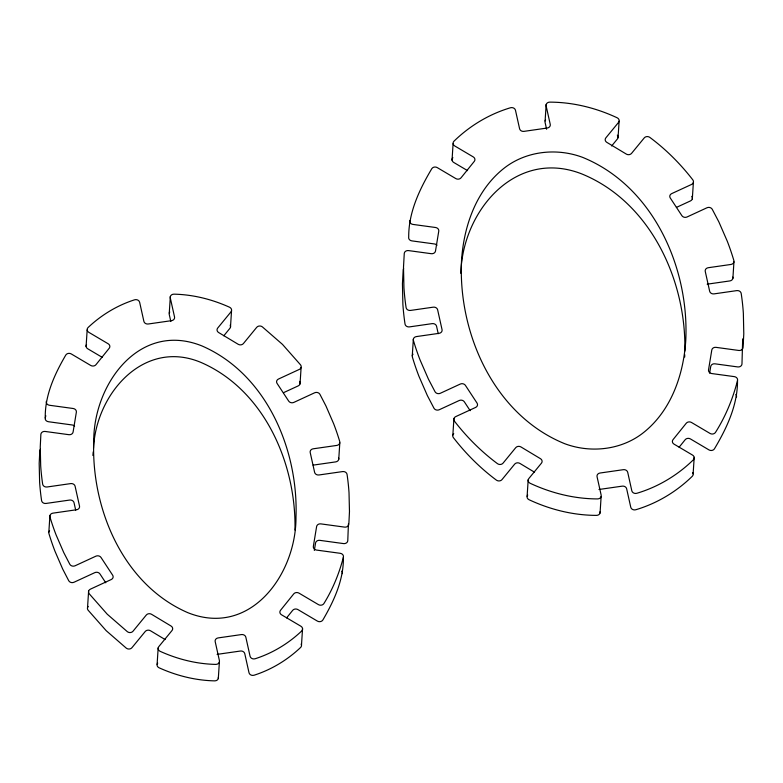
<?xml version="1.0" encoding="UTF-8"?>
<svg xmlns="http://www.w3.org/2000/svg" width="783" height="783" viewBox="0 0 783 783"><rect width="100%" height="100%" fill="white"/><g stroke="black" fill="none" stroke-linecap="round" stroke-linejoin="round"><path stroke-width="1.17" d="M348.425 523.866L347.779 540.72A3.758 3.191 3.7 0 1 343.512 543.588L319.787 540.348A3.758 3.191 3.7 0 0 315.559 542.991L314.326 550.449M294.976 530.032C296.336 463.732 264.4 389.826 200.791 362.353C143.426 338.393 95.732 394.436 93.549 448.277M684.694 357.068L684.743 354.699M684.831 351.136C686.456 280.06 650.193 201.662 581.554 173.826C515.39 148.114 462.342 211.214 460.844 273.375M74.581 426.236A3.758 3.191 3.7 0 0 72.105 424.963L48.409 421.724A3.758 3.191 3.7 0 1 45.257 417.838C44.856 395.268 54.663 374.088 65.821 354.993A3.758 3.191 3.7 0 1 71.243 353.926L90.75 365.465A3.758 3.191 3.7 0 0 95.966 364.692L109.219 348.239A3.758 3.191 3.7 0 0 108.201 343.796L88.782 332.305A3.758 3.191 3.7 0 1 88.068 327.539C101.281 315.03 117.215 305.37 134.559 299.82A3.758 3.191 3.7 0 1 139.638 302.277L143.886 321.382A3.758 3.191 3.7 0 0 148.271 323.996L171.555 320.658A3.758 3.191 3.7 0 0 174.54 316.978L170.283 297.883A3.758 3.191 3.7 0 1 173.983 294.163C193.166 294.574 212.115 299.351 229.566 307.239A3.758 3.191 3.7 0 1 230.946 311.908L217.684 328.087A3.758 3.191 3.7 0 0 218.653 332.54L238.189 344.285A3.758 3.191 3.7 0 0 243.405 343.561L256.726 327.314A3.758 3.191 3.7 0 1 262.276 326.805L282.477 344.383L300.574 364.888A3.758 3.191 3.7 0 1 299.302 369.419L278.474 379.041A3.758 3.191 3.7 0 0 277.045 383.357L288.692 401.111A3.758 3.191 3.7 0 0 293.811 402.413L314.668 392.772A3.758 3.191 3.7 0 1 319.904 394.28L325.953 405.976L333.656 423.75A312.329 265.153 3.7 0 1 339.744 441.553A3.758 3.191 3.7 0 1 336.807 445.419L313.19 448.806A3.758 3.191 3.7 0 0 310.195 452.486L314.619 472.355A3.758 3.191 3.7 0 0 319.014 474.968L342.631 471.581A3.758 3.191 3.7 0 1 347.055 474.39A312.329 265.153 3.7 0 1 349.022 492.781L349.472 511.602L348.836 524.258A3.758 3.191 3.7 0 1 344.579 527.116L320.854 523.886A3.758 3.191 3.7 0 0 316.616 526.528L313.347 546.417A3.758 3.191 3.7 0 0 316.547 550.077L340.243 553.307A3.758 3.191 3.7 0 1 343.394 557.193C343.796 579.763 333.989 600.943 322.831 620.038A3.758 3.191 3.7 0 1 317.399 621.105L297.902 609.575A3.758 3.191 3.7 0 0 292.685 610.339L286.617 617.885M48.84 532.186L49.906 515.723M86.091 346.497L87.158 330.034M87.539 607.618L88.606 591.155M169.275 312.955L170.342 296.493M157.109 664.356L158.166 647.893M230.486 327.137L231.543 310.675M218.31 678.548L219.377 662.085M300.046 383.876L301.112 367.413M301.494 644.996L302.561 628.534M338.745 459.308L339.812 442.845M679.115 447.23L685.194 439.694A3.758 3.191 3.7 0 1 690.4 438.92L708.997 449.922A3.758 3.191 3.7 0 0 714.409 448.874C726.751 428.164 737.684 405.114 737.517 380.518A3.758 3.191 3.7 0 0 734.366 376.633L711.727 373.55A3.758 3.191 3.7 0 1 708.527 369.889L711.796 350.001A3.758 3.191 3.7 0 1 716.034 347.358L738.77 350.461A3.758 3.191 3.7 0 0 743.038 347.613L743.791 333.852L743.361 313.386A325.562 276.389 3.7 0 0 741.188 293.419A3.758 3.191 3.7 0 0 736.764 290.62L714.057 293.879A3.758 3.191 3.7 0 1 709.662 291.256L705.248 271.388A3.758 3.191 3.7 0 1 708.233 267.717L730.94 264.458A3.758 3.191 3.7 0 0 733.886 260.592A325.562 276.389 3.7 0 0 727.299 241.272L718.882 221.951L712.227 209.247A3.758 3.191 3.7 0 0 707 207.759L687.004 216.999A3.758 3.191 3.7 0 1 681.895 215.697L670.248 197.942A3.758 3.191 3.7 0 1 671.667 193.626L691.575 184.436A3.758 3.191 3.7 0 0 692.857 179.914C680.476 163.901 666.039 149.445 649.782 137.358A3.758 3.191 3.7 0 0 644.262 137.886L631.558 153.37A3.758 3.191 3.7 0 1 626.341 154.104L606.805 142.349A3.758 3.191 3.7 0 1 605.836 137.896L618.511 122.442A3.758 3.191 3.7 0 0 617.18 117.793C596.127 107.946 573.039 102.172 549.735 102.133A3.758 3.191 3.7 0 0 546.123 105.852L550.243 124.35A3.758 3.191 3.7 0 1 547.258 128.02L523.974 131.368A3.758 3.191 3.7 0 1 519.589 128.745L515.468 110.246A3.758 3.191 3.7 0 0 510.477 107.76C489.267 114.073 469.79 125.769 453.964 141.214A3.758 3.191 3.7 0 0 454.717 145.941L473.275 156.923A3.758 3.191 3.7 0 1 474.292 161.367L461.04 177.819A3.758 3.191 3.7 0 1 455.823 178.593L437.227 167.591A3.758 3.191 3.7 0 0 431.825 168.639C419.482 189.349 408.55 212.399 408.706 236.995A3.758 3.191 3.7 0 0 411.858 240.88L434.506 243.963A3.758 3.191 3.7 0 1 436.983 245.245M412.279 355.629L413.346 339.166M452.036 160.163L453.093 143.7M452.848 435.084L453.915 418.621M545.105 120.934L546.172 104.472M527.116 496.295L528.182 479.832M618.051 137.681L619.108 121.218M600.062 513.041L601.129 496.579M692.319 198.892L693.386 182.429M693.131 473.813L694.198 457.35M732.888 278.347L733.945 261.884M92.883 455.452L93.216 451.86M709.643 373.099L710.729 366.464A3.758 3.191 3.7 0 1 714.967 363.821L737.713 366.924A3.758 3.191 3.7 0 0 741.971 364.075L742.685 338.902M737.517 380.518C732.868 398.801 725.567 416.458 715.476 432.412A3.758 3.191 3.7 0 1 710.064 433.459L691.467 422.458A3.758 3.191 3.7 0 0 686.26 423.231L673.008 439.684A3.758 3.191 3.7 0 0 674.016 444.127L692.583 455.109A3.758 3.191 3.7 0 1 693.337 459.836C677.51 475.281 658.033 486.977 636.814 493.29A3.758 3.191 3.7 0 1 631.822 490.804L627.712 472.306A3.758 3.191 3.7 0 0 623.317 469.683L600.042 473.02A3.758 3.191 3.7 0 0 597.057 476.7L601.178 495.199A3.758 3.191 3.7 0 1 597.566 498.918C574.262 498.879 551.173 493.104 530.111 483.258A3.758 3.191 3.7 0 1 528.779 478.609L541.454 463.154A3.758 3.191 3.7 0 0 540.485 458.701L520.949 446.946A3.758 3.191 3.7 0 0 515.733 447.67L503.038 463.164A3.758 3.191 3.7 0 1 497.508 463.693C481.261 451.605 466.815 437.149 454.434 421.137A3.758 3.191 3.7 0 1 455.716 416.615L475.624 407.424A3.758 3.191 3.7 0 0 477.053 403.108L465.396 385.353A3.758 3.191 3.7 0 0 460.287 384.052L440.291 393.291A3.758 3.191 3.7 0 1 435.064 391.803L428.418 379.099L419.991 359.779A325.562 276.389 3.7 0 1 413.414 340.448A3.758 3.191 3.7 0 1 416.35 336.592L439.067 333.333A3.758 3.191 3.7 0 0 442.052 329.653L437.628 309.794A3.758 3.191 3.7 0 0 433.244 307.171L410.527 310.43A3.758 3.191 3.7 0 1 406.103 307.631A325.562 276.389 3.7 0 1 403.94 287.664L403.499 267.199L404.263 253.438A3.758 3.191 3.7 0 1 408.52 250.589L431.267 253.692A3.758 3.191 3.7 0 0 435.495 251.049L438.764 231.161A3.758 3.191 3.7 0 0 435.563 227.501L412.925 224.418A3.758 3.191 3.7 0 1 409.773 220.532M45.257 417.838L45.825 415.763M343.394 557.193C339.196 573.489 332.755 589.247 323.888 603.576A3.758 3.191 3.7 0 1 318.466 604.642L298.959 593.113A3.758 3.191 3.7 0 0 293.752 593.876L280.5 610.329A3.758 3.191 3.7 0 0 281.508 614.782L300.936 626.263A3.758 3.191 3.7 0 1 301.651 631.029C288.438 643.538 272.504 653.198 255.15 658.748A3.758 3.191 3.7 0 1 250.08 656.291L245.833 637.186A3.758 3.191 3.7 0 0 241.438 634.573L218.163 637.91A3.758 3.191 3.7 0 0 215.178 641.59L219.426 660.686A3.758 3.191 3.7 0 1 215.736 664.405C196.543 663.994 177.604 659.227 160.153 651.329A3.758 3.191 3.7 0 1 158.773 646.66L172.035 630.491A3.758 3.191 3.7 0 0 171.066 626.038L151.53 614.283A3.758 3.191 3.7 0 0 146.313 615.007L132.993 631.255A3.758 3.191 3.7 0 1 127.443 631.764L107.232 614.195L89.135 593.68A3.758 3.191 3.7 0 1 90.417 589.149L111.245 579.528A3.758 3.191 3.7 0 0 112.664 575.211L101.017 557.467A3.758 3.191 3.7 0 0 95.908 556.165L75.051 565.796A3.758 3.191 3.7 0 1 69.814 564.289L63.766 552.602L56.053 534.818A312.329 265.153 3.7 0 1 49.975 517.015A3.758 3.191 3.7 0 1 52.911 513.149L76.528 509.762A3.758 3.191 3.7 0 0 79.514 506.082L75.09 486.223A3.758 3.191 3.7 0 0 70.705 483.6L47.088 486.987A3.758 3.191 3.7 0 1 42.664 484.178A312.329 265.153 3.7 0 1 40.687 465.787L40.246 446.966L40.873 434.32A3.758 3.191 3.7 0 1 45.14 431.453L68.865 434.682A3.758 3.191 3.7 0 0 73.093 432.04L76.362 412.152A3.758 3.191 3.7 0 0 73.162 408.501L49.476 405.261A3.758 3.191 3.7 0 1 46.324 401.376M223.801 335.78L229.879 328.371A3.758 3.191 3.7 0 0 230.153 325.16M611.64 145.99L617.454 138.904A3.758 3.191 3.7 0 0 617.317 135.136M676.414 207.407L690.518 200.898A3.758 3.191 3.7 0 0 691.79 196.376M283.485 392.694L298.235 385.882A3.758 3.191 3.7 0 0 299.517 381.35M707.166 284.18L729.883 280.921A3.758 3.191 3.7 0 0 732.819 277.065M313.102 465.131L335.741 461.882A3.758 3.191 3.7 0 0 338.677 458.016M598.975 489.483L622.25 486.145A3.758 3.191 3.7 0 1 626.645 488.768L630.765 507.267A3.758 3.191 3.7 0 0 635.757 509.753C656.966 503.44 676.443 491.744 692.27 476.299A3.758 3.191 3.7 0 0 692.603 472.55M217.097 654.373L240.381 651.035A3.758 3.191 3.7 0 1 244.766 653.658L249.014 672.754A3.758 3.191 3.7 0 0 254.093 675.22C271.437 669.661 287.371 660 300.584 647.492A3.758 3.191 3.7 0 0 301.161 644.027M467.568 170.635L453.651 162.404A3.758 3.191 3.7 0 1 452.897 157.677M102.279 357.381L87.716 348.768A3.758 3.191 3.7 0 1 86.541 344.54M534.535 472.218L519.892 463.409A3.758 3.191 3.7 0 0 514.666 464.133L501.972 479.627A3.758 3.191 3.7 0 1 496.442 480.155C480.194 468.068 465.758 453.611 453.367 437.599A3.758 3.191 3.7 0 1 453.749 433.665M165.115 639.554L150.463 630.746A3.758 3.191 3.7 0 0 145.246 631.47L131.926 647.717A3.758 3.191 3.7 0 1 126.376 648.226L106.165 630.658L88.068 610.143A3.758 3.191 3.7 0 1 88.195 606.453M470.162 410.693L464.339 401.816A3.758 3.191 3.7 0 0 459.22 400.514L439.224 409.754A3.758 3.191 3.7 0 1 433.997 408.266L427.352 395.562L418.925 376.241A325.562 276.389 3.7 0 1 412.347 356.911A3.758 3.191 3.7 0 1 413.042 354.17M105.774 582.797L99.95 573.929A3.758 3.191 3.7 0 0 94.841 572.627L73.984 582.258A3.758 3.191 3.7 0 1 68.747 580.751L62.699 569.065L54.996 551.281A312.329 265.153 3.7 0 1 48.908 533.477A3.758 3.191 3.7 0 1 49.593 530.737M546.603 129.254L545.056 122.314A3.758 3.191 3.7 0 1 545.594 119.995M438.226 333.705L436.562 326.257A3.758 3.191 3.7 0 0 432.177 323.633L409.46 326.893A3.758 3.191 3.7 0 1 405.036 324.093A325.562 276.389 3.7 0 1 402.873 304.127L402.442 283.661L403.196 269.9A3.758 3.191 3.7 0 1 403.617 268.657M170.821 321.51L169.226 314.345A3.758 3.191 3.7 0 1 169.784 311.996M75.687 510.134L74.033 502.686A3.758 3.191 3.7 0 0 69.638 500.063L46.021 503.449A3.758 3.191 3.7 0 1 41.597 500.64A312.329 265.153 3.7 0 1 39.62 482.25L39.179 463.428L39.816 450.783A3.758 3.191 3.7 0 1 40.422 449.256M218.369 677.148A3.758 3.191 3.7 0 1 214.669 680.867C195.486 680.456 176.537 675.69 159.086 667.791A3.758 3.191 3.7 0 1 157.706 663.123M341.74 571.15A3.758 3.191 3.7 0 1 342.328 573.665M600.111 511.661A3.758 3.191 3.7 0 1 596.499 515.38C573.195 515.341 550.106 509.567 529.044 499.72A3.758 3.191 3.7 0 1 527.713 495.071M735.863 394.475A3.758 3.191 3.7 0 1 736.46 396.981M93.735 441.377C91.239 508.823 123.097 584.637 187.861 612.688C250.462 637.773 296.258 574.174 295.984 517.191C298.47 449.745 266.611 373.931 201.848 345.89C139.247 320.805 93.461 384.394 93.735 441.377M461.539 260.445C457.898 333.392 494.132 414.961 564.67 443.687C590.813 453.494 621.839 450.029 643.841 432.333C671.266 410.351 683.53 374.724 685.751 340.605C689.402 267.659 653.159 186.08 582.621 157.363C556.478 147.556 525.462 151.011 503.449 168.717C476.025 190.7 463.761 226.326 461.539 260.445"/></g></svg>
